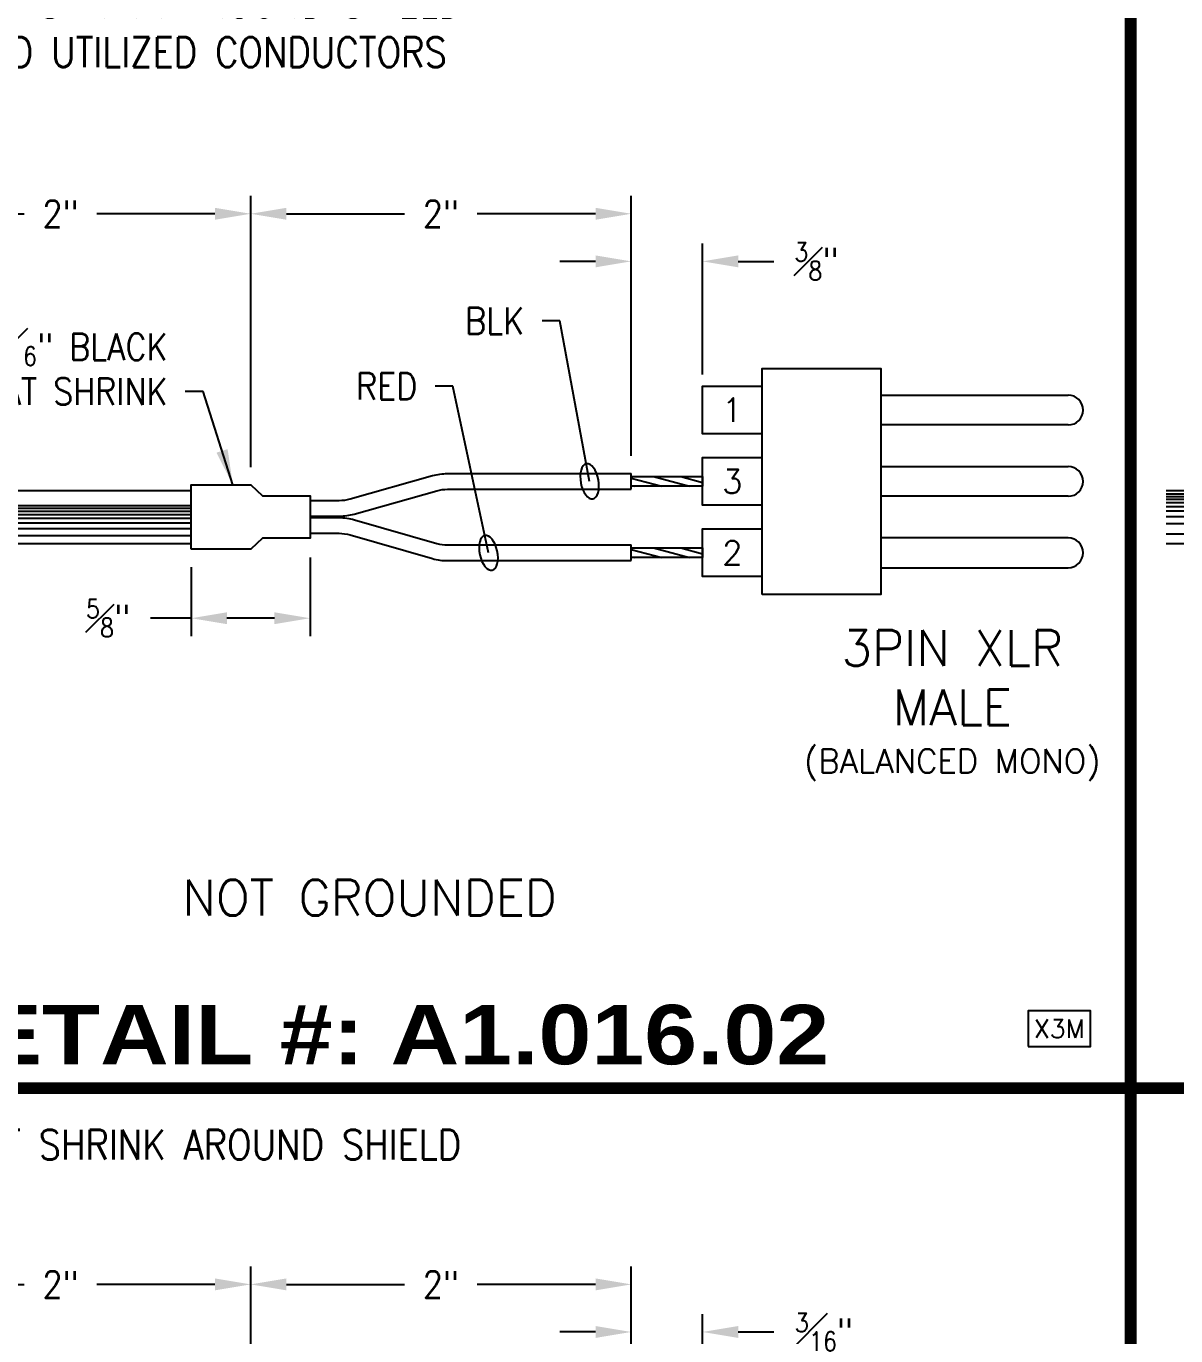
# Model space of a CAD drawing. Header units: inches. Extents: x 0 to 36.7, y 0 to 29.3.
# Drawn here: x 13.328 to 16.349, y 22.419 to 25.86 of the extents above; entities that cross this region are included whole.
import ezdxf
from ezdxf.enums import TextEntityAlignment as Align

# ---------------------------------------------------------------- set-up
doc = ezdxf.new("R2010")
doc.units = ezdxf.units.IN
doc.header["$MEASUREMENT"] = 0
for name, color, linetype in [('BLACK', 7, 'Continuous'), ('CABLE', 7, 'Continuous'), ('CONDUCTOR', 7, 'Continuous'), ('CONN', 7, 'Continuous'), ('CONN-TXT', 7, 'Continuous'), ('HEAT SHRINK', 7, 'Continuous'), ('RED', 12, 'Continuous')]:
    doc.layers.add(name, color=color, linetype=linetype)
doc.styles.add('Arial Black', font='')
doc.styles.add('CONNECTOR', font='SIMPLEX.shx', dxfattribs={"width": 0.75, "height": 0.0625})
doc.styles.add('ROMANS', font='romans', dxfattribs={"width": 0.875})
doc.styles.get("Standard").update_dxf_attribs({"font": 'arial.ttf'})
doc.styles.get('Arial Black').set_extended_font_data('Arial Black')
doc.dimstyles.new('CONN2', dxfattribs={"dimscale": 0.75, "dimtxt": 0.09375, "dimasz": 0.125, "dimexe": 0.0625, "dimexo": 0.0625, "dimgap": 0.0625, "dimtad": 0, "dimdec": 3, "dimzin": 4, "dimdsep": 46, "dimtxsty": 'ROMANS', "dimcen": 0.0625, "dimadec": 0, "dimazin": 0, "dimtfac": 1, "dimtdec": 3, "dimtofl": 0, "dimtmove": 0, "dimatfit": 3, "dimfxl": 1, "dimtolj": 1, "dimtzin": 0, "dimarcsym": 0})

# ---------------------------------------------------------------- blocks, each defined once
blk = doc.blocks.new('*D269')
at = {"layer": 'CONN-TXT', "color": 0, "lineweight": -2, "transparency": 16777216}
for p, q in [((2.6875, 1.9531), (2.6875, 2.4062)), ((2.875, 2.0156), (2.875, 2.4062)), ((2.5937, 2.3594), (2.5, 2.3594)), ((2.9687, 2.3594), (3.0625, 2.3594))]:
    blk.add_line(p, q, dxfattribs=at)
at = {"layer": 'CONN-TXT', "color": 0, "transparency": 16777216}
for points in [[(2.5937, 2.375), (2.5937, 2.3437), (2.6875, 2.3594)], [(2.9687, 2.375), (2.9687, 2.3437), (2.875, 2.3594)]]:
    blk.add_solid(points, dxfattribs=at)
at = {"layer": 'Defpoints', "color": 0, "transparency": 16777216}
for p in [(2.875, 2.3594), (2.875, 1.9687), (2.6875, 1.9063)]:
    blk.add_point(p, dxfattribs=at)
at = {"layer": 'CONN-TXT', "color": 0, "transparency": 16777216, "insert": (3.1939, 2.3594), "char_height": 0.070312, "attachment_point": 5, "style": 'ROMANS'}
blk.add_mtext('\\A1;{\\H0.7x;\\S3#16;\\H1.4286x;"}', dxfattribs=at)
blk = doc.blocks.new('*D270')
at = {"layer": 'CONN-TXT', "color": 0, "lineweight": -2, "transparency": 16777216}
for p, q in [((1.6875, 1.819), (1.6875, 2.5312)), ((2.6875, 1.9425), (2.6875, 2.5312)), ((1.7812, 2.4844), (2.0921, 2.4844)), ((2.5937, 2.4844), (2.2829, 2.4844))]:
    blk.add_line(p, q, dxfattribs=at)
at = {"layer": 'CONN-TXT', "color": 0, "transparency": 16777216}
for points in [[(1.7812, 2.5), (1.7812, 2.4687), (1.6875, 2.4844)], [(2.5937, 2.5), (2.5937, 2.4687), (2.6875, 2.4844)]]:
    blk.add_solid(points, dxfattribs=at)
at = {"layer": 'Defpoints', "color": 0, "transparency": 16777216}
for p in [(1.6875, 2.4844), (2.6875, 1.8956), (1.6875, 1.7721)]:
    blk.add_point(p, dxfattribs=at)
at = {"layer": 'CONN-TXT', "color": 0, "transparency": 16777216, "insert": (2.1875, 2.4844), "char_height": 0.07031, "attachment_point": 5, "style": 'ROMANS'}
blk.add_mtext('\\A1;2"', dxfattribs=at)
blk = doc.blocks.new('*D271')
at = {"layer": 'CONN-TXT', "color": 0, "lineweight": -2, "transparency": 16777216}
for p, q in [((0.6875, 1.819), (0.6875, 2.5312)), ((1.6875, 1.819), (1.6875, 2.5312)), ((0.7812, 2.4844), (1.0921, 2.4844)), ((1.5937, 2.4844), (1.2829, 2.4844))]:
    blk.add_line(p, q, dxfattribs=at)
at = {"layer": 'CONN-TXT', "color": 0, "transparency": 16777216}
for points in [[(0.7812, 2.5), (0.7812, 2.4687), (0.6875, 2.4844)], [(1.5937, 2.5), (1.5937, 2.4687), (1.6875, 2.4844)]]:
    blk.add_solid(points, dxfattribs=at)
at = {"layer": 'Defpoints', "color": 0, "transparency": 16777216}
for p in [(0.6875, 2.4844), (0.6875, 1.7721), (1.6875, 1.7721)]:
    blk.add_point(p, dxfattribs=at)
at = {"layer": 'CONN-TXT', "color": 0, "transparency": 16777216, "insert": (1.1875, 2.4844), "char_height": 0.07031, "attachment_point": 5, "style": 'ROMANS'}
blk.add_mtext('\\A1;2"', dxfattribs=at)
blk = doc.blocks.new('*D257')
at = {"layer": 'CONN-TXT', "color": 0, "lineweight": -2, "transparency": 16777216}
for p, q in [((1.6875, 1.6315), (1.6875, 2.3438)), ((2.6875, 1.6613), (2.6875, 2.3438)), ((1.7812, 2.2969), (2.0921, 2.2969)), ((2.5938, 2.2969), (2.2829, 2.2969))]:
    blk.add_line(p, q, dxfattribs=at)
at = {"layer": 'CONN-TXT', "color": 0, "transparency": 16777216}
for points in [[(1.7812, 2.3125), (1.7812, 2.2812), (1.6875, 2.2969)], [(2.5938, 2.3125), (2.5938, 2.2812), (2.6875, 2.2969)]]:
    blk.add_solid(points, dxfattribs=at)
at = {"layer": 'Defpoints', "color": 0, "transparency": 16777216}
for p in [(1.6875, 2.2969), (1.6875, 1.5846), (2.6875, 1.6144)]:
    blk.add_point(p, dxfattribs=at)
at = {"layer": 'CONN-TXT', "color": 0, "transparency": 16777216, "insert": (2.1875, 2.2969), "char_height": 0.07031, "attachment_point": 5, "style": 'ROMANS'}
blk.add_mtext('\\A1;2"', dxfattribs=at)
blk = doc.blocks.new('*D258')
at = {"layer": 'CONN-TXT', "color": 0, "lineweight": -2, "transparency": 16777216}
for p, q in [((0.6875, 1.6315), (0.6875, 2.3438)), ((1.6875, 1.6315), (1.6875, 2.3438)), ((0.7812, 2.2969), (1.0921, 2.2969)), ((1.5937, 2.2969), (1.2829, 2.2969))]:
    blk.add_line(p, q, dxfattribs=at)
at = {"layer": 'CONN-TXT', "color": 0, "transparency": 16777216}
for points in [[(0.7812, 2.3125), (0.7812, 2.2812), (0.6875, 2.2969)], [(1.5937, 2.3125), (1.5937, 2.2812), (1.6875, 2.2969)]]:
    blk.add_solid(points, dxfattribs=at)
at = {"layer": 'Defpoints', "color": 0, "transparency": 16777216}
for p in [(0.6875, 2.2969), (0.6875, 1.5846), (1.6875, 1.5846)]:
    blk.add_point(p, dxfattribs=at)
at = {"layer": 'CONN-TXT', "color": 0, "transparency": 16777216, "insert": (1.1875, 2.2969), "char_height": 0.07031, "attachment_point": 5, "style": 'ROMANS'}
blk.add_mtext('\\A1;2"', dxfattribs=at)
blk = doc.blocks.new('*D259')
at = {"layer": 'CONN-TXT', "color": 0, "lineweight": -2, "transparency": 16777216}
for p, q in [((2.6875, 1.6613), (2.6875, 2.2188)), ((2.875, 1.875), (2.875, 2.2188)), ((2.5938, 2.1719), (2.5, 2.1719)), ((2.9687, 2.1719), (3.0625, 2.1719))]:
    blk.add_line(p, q, dxfattribs=at)
at = {"layer": 'CONN-TXT', "color": 0, "transparency": 16777216}
for points in [[(2.5938, 2.1875), (2.5938, 2.1562), (2.6875, 2.1719)], [(2.9687, 2.1875), (2.9687, 2.1562), (2.875, 2.1719)]]:
    blk.add_solid(points, dxfattribs=at)
at = {"layer": 'Defpoints', "color": 0, "transparency": 16777216}
for p in [(2.875, 2.1719), (2.875, 1.8281), (2.6875, 1.6144)]:
    blk.add_point(p, dxfattribs=at)
at = {"layer": 'CONN-TXT', "color": 0, "transparency": 16777216, "insert": (3.174, 2.1719), "char_height": 0.070312, "attachment_point": 5, "style": 'ROMANS'}
blk.add_mtext('\\A1;{\\H0.7x;\\S3#8;}"', dxfattribs=at)
blk = doc.blocks.new('*D260')
at = {"layer": 'CONN-TXT', "color": 0, "lineweight": -2, "transparency": 16777216}
for p, q in [((1.8437, 1.3942), (1.8437, 1.1875)), ((1.5312, 1.3685), (1.5312, 1.1875)), ((1.5312, 1.2344), (1.424, 1.2344)), ((1.75, 1.2344), (1.625, 1.2344))]:
    blk.add_line(p, q, dxfattribs=at)
at = {"layer": 'CONN-TXT', "color": 0, "transparency": 16777216}
for points in [[(1.625, 1.25), (1.625, 1.2188), (1.5312, 1.2344)], [(1.75, 1.25), (1.75, 1.2188), (1.8437, 1.2344)]]:
    blk.add_solid(points, dxfattribs=at)
at = {"layer": 'Defpoints', "color": 0, "transparency": 16777216}
for p in [(1.5312, 1.4154), (1.8437, 1.4411), (1.5312, 1.2344)]:
    blk.add_point(p, dxfattribs=at)
at = {"layer": 'CONN-TXT', "color": 0, "transparency": 16777216, "insert": (1.3125, 1.2344), "char_height": 0.070312, "attachment_point": 5, "style": 'ROMANS'}
blk.add_mtext('\\A1;{\\H0.7x;\\S5#8;}"', dxfattribs=at)
blk = doc.blocks.new('ELLIPSE')
at = {"color": 0, "extrusion": (0, 0, -1)}
blk.add_ellipse((0, 0), major_axis=(1, 0), ratio=0.5, dxfattribs=at)
blk = doc.blocks.new('INPUT')
blk.add_lwpolyline([(-0.21875, -0.0625), (0, -0.0625), (0, 0.0625), (-0.21875, 0.0625)], close=True)
at = {"style": 'CONNECTOR', "width": 0.75}
blk.add_attdef('CONNECTOR', text='', height=0.0625, dxfattribs=at).set_placement((-0.109375, 0), align=Align.MIDDLE_CENTER)
blk = doc.blocks.new('3 XLR male')
at = {"layer": 'CONN'}
for points in [[(0.1563, -0.2969), (0.1563, 0.2969), (0.4688, 0.2969), (0.4688, -0.2969), (0.1563, -0.2969)], [(0.1563, 0.125), (0, 0.125), (0, 0.25), (0.1563, 0.25)], [(0.4688, 0.2266), (0.9609, 0.2266)], [(0.9609, 0.1484), (0.4688, 0.1484)], [(0.1563, -0.0625), (0, -0.0625), (0, 0.0625), (0.1563, 0.0625)], [(0.4688, 0.0391), (0.9609, 0.0391)], [(0.9609, -0.0391), (0.4688, -0.0391)], [(0.1563, -0.25), (0, -0.25), (0, -0.125), (0.1563, -0.125)], [(0.9609, -0.1484), (0.4688, -0.1484)], [(0.4688, -0.2266), (0.9609, -0.2266)]]:
    blk.add_lwpolyline(points, dxfattribs=at)
for centre in [(0.9609, 0.1875), (0.9609, 0), (0.9609, -0.1875)]:
    blk.add_arc(centre, 0.0391, 270, 90, dxfattribs=at)
at = {"layer": 'CONN-TXT', "style": 'ROMANS'}
for s, p in [('1', (0.0781, 0.1875)), ('3', (0.0781, 0)), ('2', (0.0781, -0.1875))]:
    blk.add_text(s, height=0.0625, dxfattribs=at).set_placement(p, align=Align.MIDDLE)
blk = doc.blocks.new('A1.024.02')
at = {"layer": 'CABLE'}
h = blk.add_hatch(dxfattribs=at)
h.set_pattern_fill('LOG', color=256, scale=0.15, style=0, pattern_type=2)
h.set_pattern_definition([(0, (3.14062, -0.71875), (0, 0.15), []), (0, (3.14062, -0.6736), (0, 0.15), []), (0, (3.14062, -0.64718), (0, 0.15), []), (0, (3.14062, -0.62844), (0, 0.15), []), (0, (3.14062, -0.6139), (0, 0.15), []), (0, (3.14062, -0.60203), (0, 0.15), []), (0, (3.14062, -0.59199), (0, 0.15), []), (0, (3.14062, -0.58329), (0, 0.15), []), (0, (3.14062, -0.57561), (0, 0.15), [])])
h.paths.add_polyline_path([(1.5312, 1.569), (1.4063, 1.569), (1.4063, 1.431), (1.5312, 1.431)])
h.paths.add_polyline_path([(1.3438, 1.431), (1.3438, 1.569), (0.6875, 1.569), (0.6875, 1.431)])
h.paths.add_polyline_path([(0.1875, 1.569), (0.0937, 1.569), (0.0937, 1.431), (0.1875, 1.431)])
for points in [[(0.1875, 1.569), (0.0937, 1.569)], [(0.0937, 1.431), (0.1875, 1.431)]]:
    blk.add_lwpolyline(points, dxfattribs=at)
at = {"layer": 'CONN', "const_width": 0.0312}
blk.add_lwpolyline([(0, 0), (4, 0), (4, 3), (0, 3)], close=True, dxfattribs=at)
blk = doc.blocks.new('M1.026.01')
at = {"layer": 'CONN', "const_width": 0.0312}
blk.add_lwpolyline([(0, 0), (4, 0), (4, 3), (0, 3)], close=True, dxfattribs=at)
at = {"insert": (0.0937, 2.9062), "char_height": 0.078125, "width": 3.046875, "attachment_point": 1, "style": 'ROMANS'}
blk.add_mtext('\\A1;USE {\\H0.6978x;\\S1#16;}" CLEAR HEAT SHRINK AROUND SHIELD', dxfattribs=at)
at = {"layer": 'CONN-TXT'}
for base, p1, p2, text, picture, middle in [((0.6875, 2.4844), (1.6875, 1.7721), (0.6875, 1.7721), '2"', '*D271', (1.1875, 2.4844)), ((1.6875, 2.4844), (2.6875, 1.8956), (1.6875, 1.7721), '2"', '*D270', (2.1875, 2.4844)), ((2.875, 2.3594), (2.6875, 1.9063), (2.875, 1.9687), '{\\H0.7x;\\S3#16;\\H1.4286x;"}', '*D269', (3.1939, 2.3594))]:
    dim = blk.add_linear_dim(base=base, p1=p1, p2=p2, text=text, dimstyle='CONN2', dxfattribs=at)
    dim.commit()
    dim.dimension.update_dxf_attribs({"geometry": picture, "text_midpoint": middle})
blk = doc.blocks.new('A1.016.02')
at = {"layer": 'CABLE'}
h = blk.add_hatch(dxfattribs=at)
h.set_pattern_fill('LOG', color=256, scale=0.15, style=0, pattern_type=2)
h.set_pattern_definition([(0, (0, -3), (0, 0.15), []), (0, (0, -2.95485), (0, 0.15), []), (0, (0, -2.92843), (0, 0.15), []), (0, (0, -2.90969), (0, 0.15), []), (0, (0, -2.89515), (0, 0.15), []), (0, (0, -2.88328), (0, 0.15), []), (0, (0, -2.87324), (0, 0.15), []), (0, (0, -2.86454), (0, 0.15), []), (0, (0, -2.85686), (0, 0.15), [])])
h.paths.add_polyline_path([(1.5312, 1.431), (1.5312, 1.5), (0.6875, 1.5), (0.6875, 1.431)])
h.paths.add_polyline_path([(1.5312, 1.5), (1.5312, 1.569), (0.6875, 1.569), (0.6875, 1.5)])
h.paths.add_polyline_path([(0.0937, 1.569), (0.0937, 1.5), (0.1875, 1.5), (0.1875, 1.569)])
h.paths.add_polyline_path([(0.1875, 1.431), (0.1875, 1.5), (0.0937, 1.5), (0.0937, 1.431)])
at = {"layer": 'CONDUCTOR'}
h = blk.add_hatch(dxfattribs=at)
h.set_pattern_fill('ANSI31', color=256, scale=0.15, angle=300, style=0)
h.set_pattern_definition([(345, (73.2413, -30.670984), (0.004852857, 0.0181111092), [])])
h.paths.add_polyline_path([(2.6875, 1.5811), (2.875, 1.5811), (2.875, 1.6064), (2.6875, 1.6064)])
h = blk.add_hatch(dxfattribs=at)
h.set_pattern_fill('ANSI31', color=256, scale=0.15, angle=300, style=0)
h.set_pattern_definition([(345, (73.2413, -30.858484), (0.004852857, 0.0181111092), [])])
h.paths.add_polyline_path([(2.6875, 1.3936), (2.875, 1.3936), (2.875, 1.4189), (2.6875, 1.4189)])
at = {"layer": 'BLACK'}
for points in [[(1.8437, 1.5439), (1.9202, 1.5439, 0.068823), (1.9485, 1.5478), (2.1653, 1.6089, -0.068823), (2.2048, 1.6144), (2.6875, 1.6144)], [(1.8437, 1.5026), (1.9202, 1.5026, 0.068823), (1.9597, 1.5081), (2.1765, 1.5692, -0.068823), (2.2048, 1.5731), (2.6875, 1.5731)]]:
    blk.add_lwpolyline(points, format="xyb", dxfattribs=at)
blk.add_lwpolyline([(2.6875, 1.5731), (2.6875, 1.6144)], dxfattribs=at)
at = {"layer": 'CABLE'}
for points in [[(1.5312, 1.569), (0.6875, 1.569)], [(0.6875, 1.431), (1.5312, 1.431)]]:
    blk.add_lwpolyline(points, dxfattribs=at)
at = {"layer": 'CONDUCTOR'}
for points in [[(2.6875, 1.6064), (2.875, 1.6064), (2.875, 1.5811), (2.6875, 1.5811)], [(2.6875, 1.4189), (2.875, 1.4189), (2.875, 1.3936), (2.6875, 1.3936)]]:
    blk.add_lwpolyline(points, dxfattribs=at)
at = {"layer": 'CONN', "const_width": 0.0312}
blk.add_lwpolyline([(0, 0), (4, 0), (4, 3), (0, 3)], close=True, dxfattribs=at)
at = {"layer": 'HEAT SHRINK'}
blk.add_lwpolyline([(1.5312, 1.4154), (1.5312, 1.5846), (1.6875, 1.5846), (1.7187, 1.5556), (1.8437, 1.5556), (1.8437, 1.4444), (1.7187, 1.4444), (1.6875, 1.4154), (1.5312, 1.4154)], dxfattribs=at)
at = {"layer": 'RED'}
for points in [[(1.8437, 1.4988), (1.9199, 1.4988, -0.070091), (1.9601, 1.4931), (2.1763, 1.431, 0.070091), (2.2051, 1.4269), (2.6875, 1.4269)], [(1.8437, 1.4575), (1.9199, 1.4575, -0.070091), (1.9487, 1.4534), (2.1649, 1.3913, 0.070091), (2.2051, 1.3856), (2.6875, 1.3856)]]:
    blk.add_lwpolyline(points, format="xyb", dxfattribs=at)
blk.add_lwpolyline([(2.6875, 1.3856), (2.6875, 1.4269)], dxfattribs=at)
at = {"layer": 'CONN'}
blk.add_blockref('3 XLR male', (2.875, 1.5938), dxfattribs=at)
ref = blk.add_blockref('INPUT', (3.8945, 0.1562), dxfattribs=dict(at, xscale=0.75, yscale=0.75, zscale=0.75))
ref.add_attrib('CONNECTOR', 'X3M', dxfattribs={"layer": '0', "height": 0.04875, "style": 'CONNECTOR'}).set_placement((3.8125, 0.1562), align=Align.MIDDLE_CENTER)
at = {"insert": (0.0937, 2.9062), "char_height": 0.078125, "width": 3.84375, "attachment_point": 1, "style": 'ROMANS'}
blk.add_mtext('\\A1;USE {\\H0.6978x;\\S1#16;}" CLEAR HEAT SHRINK AROUND SHIELD\\PWRAP SHIELD AROUND UTILIZED CONDUCTORS', dxfattribs=at)
at = {"insert": (3.5313, 0.8906), "char_height": 0.0625, "width": 0.859375, "attachment_point": 2}
blk.add_mtext('{\\Fromans|c0;(BALANCED MONO)}', dxfattribs=at)
at = {"layer": 'CONN-TXT', "style": 'ROMANS'}
for s, p in [('3PIN XLR', (3.5313, 1.2031)), ('MALE', (3.5313, 1.0469))]:
    blk.add_text(s, height=0.09375, dxfattribs=at).set_placement(p, align=Align.TOP_CENTER)
blk.add_text('NOT GROUNDED', height=0.09375, dxfattribs=at).set_placement((2, 0.5), align=Align.MIDDLE)
at = {"layer": 'CONN-TXT', "style": 'Arial Black'}
blk.add_text('DETAIL #: A1.016.02', height=0.15625, dxfattribs=at).set_placement((2, 0.0156), align=Align.BOTTOM_CENTER)
at = {"layer": 'CONN-TXT', "attachment_point": 9, "style": 'ROMANS'}
for s, insert, char_height in [('\\A1;BLK', (2.4062, 1.9805), 0.07031), ('\\A1;{\\H0.7x;\\S3#16;}" BLACK\\PHEAT SHRINK', (1.4688, 1.7951), 0.070312), ('\\A1;RED', (2.125, 1.8086), 0.07031)]:
    blk.add_mtext(s, dxfattribs=dict(at, insert=insert, char_height=char_height))
at = {"layer": 'CONN-TXT'}
for base, p1, p2, text, picture, middle in [((0.6875, 2.2969), (1.6875, 1.5846), (0.6875, 1.5846), '2"', '*D258', (1.1875, 2.2969)), ((1.6875, 2.2969), (2.6875, 1.6144), (1.6875, 1.5846), '2"', '*D257', (2.1875, 2.2969)), ((2.875, 2.1719), (2.6875, 1.6144), (2.875, 1.8281), '{\\H0.7x;\\S3#8;}"', '*D259', (3.174, 2.1719))]:
    dim = blk.add_linear_dim(base=base, p1=p1, p2=p2, text=text, dimstyle='CONN2', dxfattribs=at)
    dim.commit()
    dim.dimension.update_dxf_attribs({"geometry": picture, "text_midpoint": middle})
dim = blk.add_linear_dim(base=(1.5312, 1.2344), p1=(1.8437, 1.4411), p2=(1.5312, 1.4154), text='{\\H0.7x;\\S5#8;}"', dimstyle='CONN2', dxfattribs=at)
dim.commit()
dim.dimension.update_dxf_attribs({"geometry": '*D260', "text_midpoint": (1.3125, 1.2344), "dimtype": 160})
at = {"layer": 'CONN-TXT', "annotation_type": 0, "has_hookline": 1, "hookline_direction": 1}
for points, override, text_width in [([(2.5781, 1.5938), (2.5, 2.0156), (2.4531, 2.0156)], {"dimasz": 0.0625, "dimgap": 0.0625, "dimtad": 0, "dimldrblk": 'ELLIPSE'}, 0.1523), ([(1.6406, 1.5846), (1.5625, 1.8303), (1.5156, 1.8303)], {"dimgap": 0.0625, "dimtad": 0}, 0.5947)]:
    blk.add_leader(points, dimstyle='CONN2', override=override, dxfattribs=dict(at, text_width=text_width))
at = {"layer": 'CONN-TXT'}
blk.add_leader([(2.3125, 1.4062), (2.2188, 1.8437), (2.1719, 1.8437)], dimstyle='CONN2', override={"dimasz": 0.0625, "dimldrblk": 'ELLIPSE'}, dxfattribs=at)

msp = doc.modelspace()

# ---------------------------------------------------------------- block references
for name, p in [('A1.016.02', (12.23, 23.07)), ('A1.024.02', (16.23, 23.07)), ('M1.026.01', (12.23, 20.07))]:
    msp.add_blockref(name, p)

doc.saveas('drawing.dxf')
